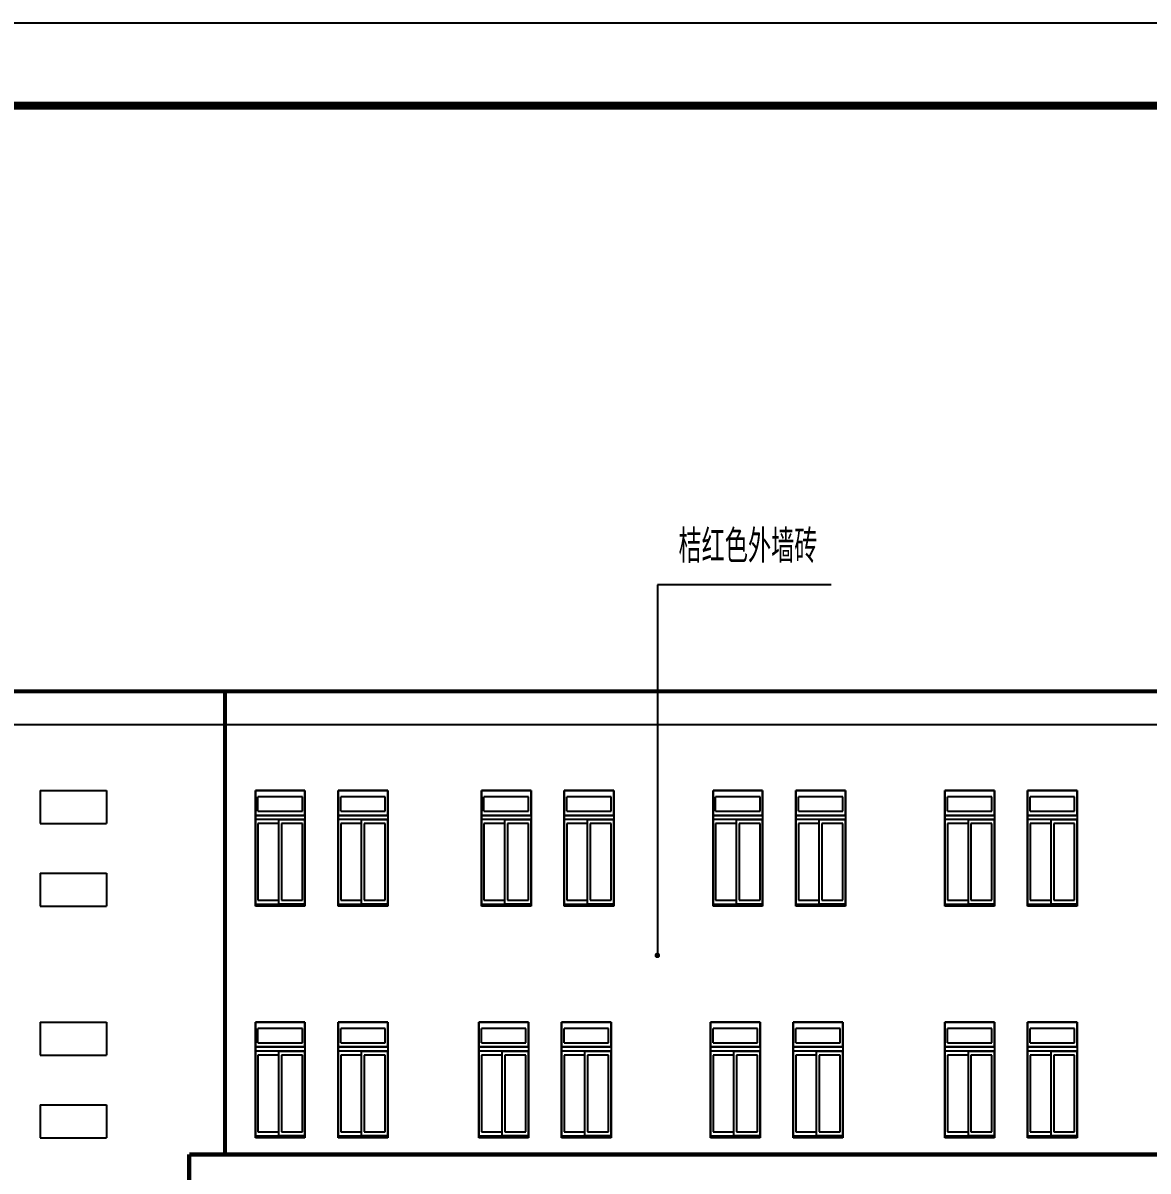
# Model space of a CAD drawing. Extents: x -55219 to 470149, y 494712 to 780039.
# Drawn here: x -10586 to 9811, y 562994 to 583812 of the extents above; entities that cross this region are included whole.
import ezdxf

# ---------------------------------------------------------------- set-up
doc = ezdxf.new("R2010")
doc.units = 0
doc.header["$LTSCALE"] = 1500
doc.header["$MEASUREMENT"] = 0
doc.layers.add('LVTRY', color=6, linetype='CONTINUOUS')
doc.layers.add('PUB_TITLE', color=4, linetype='CONTINUOUS')
doc.styles.add('_HZTXT', font='txt.shx', dxfattribs={"width": 0.8, "bigfont": 'hztxt.shx'})

msp = doc.modelspace()

# ---------------------------------------------------------------- linework, layer by layer
at = {"layer": 'LVTRY', "color": 7}
for p, q in [((914.7, 573626.1), (914.7, 566904)), ((4069.1, 573626.1), (914.7, 573626.1)), ((-20423.1, 571093.5), (35676.9, 571093.5)), ((-10273.1, 569893.5), (-10273.1, 569293.5)), ((-10273.1, 569893.5), (-9073.1, 569893.5)), ((-9073.1, 569893.5), (-9073.1, 569293.5)), ((-6373.1, 569443.5), (-6373.1, 569893.5)), ((-6373.1, 569443.5), (-6373.1, 569893.5)), ((-6373.1, 569893.5), (-6373.1, 569443.5)), ((-6373.1, 569443.5), (-6373.1, 569893.5)), ((-6373.1, 569893.5), (-6373.1, 569443.5)), ((-5473.1, 569893.5), (-6373.1, 569893.5)), ((-5473.1, 569893.5), (-6373.1, 569893.5)), ((-6373.1, 569893.5), (-5473.1, 569893.5)), ((-5473.1, 569893.5), (-6373.1, 569893.5)), ((-5473.1, 569893.5), (-6373.1, 569893.5)), ((-6373.1, 569893.5), (-6373.1, 567793.5)), ((-5473.1, 569893.5), (-5473.1, 569443.5)), ((-5473.1, 569893.5), (-5473.1, 569443.5)), ((-5473.1, 569893.5), (-5473.1, 569443.5)), ((-5473.1, 569893.5), (-5473.1, 569443.5)), ((-5473.1, 569443.5), (-5473.1, 569893.5)), ((-5473.1, 569893.5), (-5473.1, 567793.5)), ((-4873.1, 569443.5), (-4873.1, 569893.5)), ((-4873.1, 569443.5), (-4873.1, 569893.5)), ((-4873.1, 569893.5), (-4873.1, 569443.5)), ((-4873.1, 569443.5), (-4873.1, 569893.5)), ((-4873.1, 569893.5), (-4873.1, 569443.5)), ((-3973.1, 569893.5), (-4873.1, 569893.5)), ((-3973.1, 569893.5), (-4873.1, 569893.5)), ((-4873.1, 569893.5), (-3973.1, 569893.5)), ((-3973.1, 569893.5), (-4873.1, 569893.5)), ((-3973.1, 569893.5), (-4873.1, 569893.5)), ((-4873.1, 569893.5), (-4873.1, 567793.5)), ((-3973.1, 569893.5), (-3973.1, 569443.5)), ((-3973.1, 569893.5), (-3973.1, 569443.5)), ((-3973.1, 569893.5), (-3973.1, 569443.5)), ((-3973.1, 569893.5), (-3973.1, 569443.5)), ((-3973.1, 569443.5), (-3973.1, 569893.5)), ((-3973.1, 569893.5), (-3973.1, 567793.5)), ((-2275.7, 569443.5), (-2275.7, 569893.5)), ((-2275.7, 569443.5), (-2275.7, 569893.5)), ((-2275.7, 569893.5), (-2275.7, 569443.5)), ((-2275.7, 569443.5), (-2275.7, 569893.5)), ((-2275.7, 569893.5), (-2275.7, 569443.5)), ((-1375.7, 569893.5), (-2275.7, 569893.5)), ((-1375.7, 569893.5), (-2275.7, 569893.5)), ((-2275.7, 569893.5), (-1375.7, 569893.5)), ((-1375.7, 569893.5), (-2275.7, 569893.5)), ((-1375.7, 569893.5), (-2275.7, 569893.5)), ((-2275.7, 569893.5), (-2275.7, 567793.5)), ((-1375.7, 569893.5), (-1375.7, 569443.5)), ((-1375.7, 569893.5), (-1375.7, 569443.5)), ((-1375.7, 569893.5), (-1375.7, 569443.5)), ((-1375.7, 569893.5), (-1375.7, 569443.5)), ((-1375.7, 569443.5), (-1375.7, 569893.5)), ((-1375.7, 569893.5), (-1375.7, 567793.5)), ((-775.7, 569443.5), (-775.7, 569893.5)), ((-775.7, 569443.5), (-775.7, 569893.5)), ((-775.7, 569893.5), (-775.7, 569443.5)), ((-775.7, 569443.5), (-775.7, 569893.5)), ((-775.7, 569893.5), (-775.7, 569443.5)), ((124.3, 569893.5), (-775.7, 569893.5)), ((124.3, 569893.5), (-775.7, 569893.5)), ((-775.7, 569893.5), (124.3, 569893.5)), ((124.3, 569893.5), (-775.7, 569893.5)), ((124.3, 569893.5), (-775.7, 569893.5)), ((-775.7, 569893.5), (-775.7, 567793.5)), ((124.3, 569893.5), (124.3, 569443.5)), ((124.3, 569893.5), (124.3, 569443.5)), ((124.3, 569893.5), (124.3, 569443.5)), ((124.3, 569893.5), (124.3, 569443.5)), ((124.3, 569443.5), (124.3, 569893.5)), ((124.3, 569893.5), (124.3, 567793.5)), ((1924.3, 569443.5), (1924.3, 569893.5)), ((1924.3, 569443.5), (1924.3, 569893.5)), ((1924.3, 569893.5), (1924.3, 569443.5)), ((1924.3, 569443.5), (1924.3, 569893.5)), ((1924.3, 569893.5), (1924.3, 569443.5)), ((2824.3, 569893.5), (1924.3, 569893.5)), ((2824.3, 569893.5), (1924.3, 569893.5)), ((1924.3, 569893.5), (2824.3, 569893.5)), ((2824.3, 569893.5), (1924.3, 569893.5)), ((2824.3, 569893.5), (1924.3, 569893.5)), ((1924.3, 569893.5), (1924.3, 567793.5)), ((2824.3, 569893.5), (2824.3, 569443.5)), ((2824.3, 569893.5), (2824.3, 569443.5)), ((2824.3, 569893.5), (2824.3, 569443.5)), ((2824.3, 569893.5), (2824.3, 569443.5)), ((2824.3, 569443.5), (2824.3, 569893.5)), ((2824.3, 569893.5), (2824.3, 567793.5)), ((3424.3, 569443.5), (3424.3, 569893.5)), ((3424.3, 569443.5), (3424.3, 569893.5)), ((3424.3, 569893.5), (3424.3, 569443.5)), ((3424.3, 569443.5), (3424.3, 569893.5)), ((3424.3, 569893.5), (3424.3, 569443.5)), ((4324.3, 569893.5), (3424.3, 569893.5)), ((4324.3, 569893.5), (3424.3, 569893.5)), ((3424.3, 569893.5), (4324.3, 569893.5)), ((4324.3, 569893.5), (3424.3, 569893.5)), ((4324.3, 569893.5), (3424.3, 569893.5)), ((3424.3, 569893.5), (3424.3, 567793.5)), ((4324.3, 569893.5), (4324.3, 569443.5)), ((4324.3, 569893.5), (4324.3, 569443.5)), ((4324.3, 569893.5), (4324.3, 569443.5)), ((4324.3, 569893.5), (4324.3, 569443.5)), ((4324.3, 569443.5), (4324.3, 569893.5)), ((4324.3, 569893.5), (4324.3, 567793.5)), ((6126.9, 569443.5), (6126.9, 569893.5)), ((6126.9, 569443.5), (6126.9, 569893.5)), ((6126.9, 569893.5), (6126.9, 569443.5)), ((6126.9, 569443.5), (6126.9, 569893.5)), ((6126.9, 569893.5), (6126.9, 569443.5)), ((7026.9, 569893.5), (6126.9, 569893.5)), ((7026.9, 569893.5), (6126.9, 569893.5)), ((6126.9, 569893.5), (7026.9, 569893.5)), ((7026.9, 569893.5), (6126.9, 569893.5)), ((7026.9, 569893.5), (6126.9, 569893.5)), ((6126.9, 569893.5), (6126.9, 567793.5)), ((7026.9, 569893.5), (7026.9, 569443.5)), ((7026.9, 569893.5), (7026.9, 569443.5)), ((7026.9, 569893.5), (7026.9, 569443.5)), ((7026.9, 569893.5), (7026.9, 569443.5)), ((7026.9, 569443.5), (7026.9, 569893.5)), ((7026.9, 569893.5), (7026.9, 567793.5)), ((7626.9, 569443.5), (7626.9, 569893.5)), ((7626.9, 569443.5), (7626.9, 569893.5)), ((7626.9, 569893.5), (7626.9, 569443.5)), ((7626.9, 569443.5), (7626.9, 569893.5)), ((7626.9, 569893.5), (7626.9, 569443.5)), ((8526.9, 569893.5), (7626.9, 569893.5)), ((8526.9, 569893.5), (7626.9, 569893.5)), ((7626.9, 569893.5), (8526.9, 569893.5)), ((8526.9, 569893.5), (7626.9, 569893.5)), ((8526.9, 569893.5), (7626.9, 569893.5)), ((7626.9, 569893.5), (7626.9, 567793.5)), ((8526.9, 569893.5), (8526.9, 569443.5)), ((8526.9, 569893.5), (8526.9, 569443.5)), ((8526.9, 569893.5), (8526.9, 569443.5)), ((8526.9, 569893.5), (8526.9, 569443.5)), ((8526.9, 569443.5), (8526.9, 569893.5)), ((8526.9, 569893.5), (8526.9, 567793.5)), ((-6325.7, 569518.5), (-6325.7, 569781)), ((-6325.7, 569518.5), (-6325.7, 569781)), ((-5520.5, 569781), (-6325.7, 569781)), ((-5520.5, 569781), (-6325.7, 569781)), ((-5520.5, 569518.5), (-5520.5, 569781)), ((-5520.5, 569518.5), (-5520.5, 569781)), ((-4825.7, 569518.5), (-4825.7, 569781)), ((-4825.7, 569518.5), (-4825.7, 569781)), ((-4020.5, 569781), (-4825.7, 569781)), ((-4020.5, 569781), (-4825.7, 569781)), ((-4020.5, 569518.5), (-4020.5, 569781)), ((-4020.5, 569518.5), (-4020.5, 569781)), ((-2228.4, 569518.5), (-2228.4, 569781)), ((-2228.4, 569518.5), (-2228.4, 569781)), ((-1423.1, 569781), (-2228.4, 569781)), ((-1423.1, 569781), (-2228.4, 569781)), ((-1423.1, 569518.5), (-1423.1, 569781)), ((-1423.1, 569518.5), (-1423.1, 569781)), ((-728.4, 569518.5), (-728.4, 569781)), ((-728.4, 569518.5), (-728.4, 569781)), ((76.9, 569781), (-728.4, 569781)), ((76.9, 569781), (-728.4, 569781)), ((76.9, 569518.5), (76.9, 569781)), ((76.9, 569518.5), (76.9, 569781)), ((1971.6, 569518.5), (1971.6, 569781)), ((1971.6, 569518.5), (1971.6, 569781)), ((2776.9, 569781), (1971.6, 569781)), ((2776.9, 569781), (1971.6, 569781)), ((2776.9, 569518.5), (2776.9, 569781)), ((2776.9, 569518.5), (2776.9, 569781)), ((3471.6, 569518.5), (3471.6, 569781)), ((3471.6, 569518.5), (3471.6, 569781)), ((4276.9, 569781), (3471.6, 569781)), ((4276.9, 569781), (3471.6, 569781)), ((4276.9, 569518.5), (4276.9, 569781)), ((4276.9, 569518.5), (4276.9, 569781)), ((6174.3, 569518.5), (6174.3, 569781)), ((6174.3, 569518.5), (6174.3, 569781)), ((6979.5, 569781), (6174.3, 569781)), ((6979.5, 569781), (6174.3, 569781)), ((6979.5, 569518.5), (6979.5, 569781)), ((6979.5, 569518.5), (6979.5, 569781)), ((7674.3, 569518.5), (7674.3, 569781)), ((7674.3, 569518.5), (7674.3, 569781)), ((8479.5, 569781), (7674.3, 569781)), ((8479.5, 569781), (7674.3, 569781)), ((8479.5, 569518.5), (8479.5, 569781)), ((8479.5, 569518.5), (8479.5, 569781)), ((-5473.1, 569443.5), (-6373.1, 569443.5)), ((-5473.1, 569443.5), (-6373.1, 569443.5)), ((-6373.1, 569443.5), (-5473.1, 569443.5)), ((-6373.1, 567793.5), (-6373.1, 569443.5)), ((-6373.1, 567793.5), (-6373.1, 569443.5)), ((-6325.7, 569518.5), (-5520.5, 569518.5)), ((-6325.7, 569518.5), (-5520.5, 569518.5)), ((-5473.1, 569443.5), (-5473.1, 567793.5)), ((-5473.1, 569443.5), (-5473.1, 567793.5)), ((-3973.1, 569443.5), (-4873.1, 569443.5)), ((-3973.1, 569443.5), (-4873.1, 569443.5)), ((-4873.1, 569443.5), (-3973.1, 569443.5)), ((-4873.1, 567793.5), (-4873.1, 569443.5)), ((-4873.1, 567793.5), (-4873.1, 569443.5)), ((-4825.7, 569518.5), (-4020.5, 569518.5)), ((-4825.7, 569518.5), (-4020.5, 569518.5)), ((-3973.1, 569443.5), (-3973.1, 567793.5)), ((-3973.1, 569443.5), (-3973.1, 567793.5)), ((-1375.7, 569443.5), (-2275.7, 569443.5)), ((-1375.7, 569443.5), (-2275.7, 569443.5)), ((-2275.7, 569443.5), (-1375.7, 569443.5)), ((-2275.7, 567793.5), (-2275.7, 569443.5)), ((-2275.7, 567793.5), (-2275.7, 569443.5)), ((-2228.4, 569518.5), (-1423.1, 569518.5)), ((-2228.4, 569518.5), (-1423.1, 569518.5)), ((-1375.7, 569443.5), (-1375.7, 567793.5)), ((-1375.7, 569443.5), (-1375.7, 567793.5)), ((124.3, 569443.5), (-775.7, 569443.5)), ((124.3, 569443.5), (-775.7, 569443.5)), ((-775.7, 569443.5), (124.3, 569443.5)), ((-775.7, 567793.5), (-775.7, 569443.5)), ((-775.7, 567793.5), (-775.7, 569443.5)), ((-728.4, 569518.5), (76.9, 569518.5)), ((-728.4, 569518.5), (76.9, 569518.5)), ((124.3, 569443.5), (124.3, 567793.5)), ((124.3, 569443.5), (124.3, 567793.5)), ((2824.3, 569443.5), (1924.3, 569443.5)), ((2824.3, 569443.5), (1924.3, 569443.5)), ((1924.3, 569443.5), (2824.3, 569443.5)), ((1924.3, 567793.5), (1924.3, 569443.5)), ((1924.3, 567793.5), (1924.3, 569443.5)), ((1971.6, 569518.5), (2776.9, 569518.5)), ((1971.6, 569518.5), (2776.9, 569518.5)), ((2824.3, 569443.5), (2824.3, 567793.5)), ((2824.3, 569443.5), (2824.3, 567793.5)), ((4324.3, 569443.5), (3424.3, 569443.5)), ((4324.3, 569443.5), (3424.3, 569443.5)), ((3424.3, 569443.5), (4324.3, 569443.5)), ((3424.3, 567793.5), (3424.3, 569443.5)), ((3424.3, 567793.5), (3424.3, 569443.5)), ((3471.6, 569518.5), (4276.9, 569518.5)), ((3471.6, 569518.5), (4276.9, 569518.5)), ((4324.3, 569443.5), (4324.3, 567793.5)), ((4324.3, 569443.5), (4324.3, 567793.5)), ((7026.9, 569443.5), (6126.9, 569443.5)), ((7026.9, 569443.5), (6126.9, 569443.5)), ((6126.9, 569443.5), (7026.9, 569443.5)), ((6126.9, 567793.5), (6126.9, 569443.5)), ((6126.9, 567793.5), (6126.9, 569443.5)), ((6174.3, 569518.5), (6979.5, 569518.5)), ((6174.3, 569518.5), (6979.5, 569518.5)), ((7026.9, 569443.5), (7026.9, 567793.5)), ((7026.9, 569443.5), (7026.9, 567793.5)), ((8526.9, 569443.5), (7626.9, 569443.5)), ((8526.9, 569443.5), (7626.9, 569443.5)), ((7626.9, 569443.5), (8526.9, 569443.5)), ((7626.9, 567793.5), (7626.9, 569443.5)), ((7626.9, 567793.5), (7626.9, 569443.5)), ((7674.3, 569518.5), (8479.5, 569518.5)), ((7674.3, 569518.5), (8479.5, 569518.5)), ((8526.9, 569443.5), (8526.9, 567793.5)), ((8526.9, 569443.5), (8526.9, 567793.5)), ((-10273.1, 569293.5), (-9073.1, 569293.5)), ((-5473.1, 569368.5), (-6373.1, 569368.5)), ((-5473.1, 569368.5), (-6373.1, 569368.5)), ((-6373.1, 569368.5), (-6373.1, 567831)), ((-6373.1, 569368.5), (-6373.1, 567831)), ((-5946.8, 569293.5), (-6325.7, 569293.5)), ((-5946.8, 569293.5), (-6325.7, 569293.5)), ((-6325.7, 569293.5), (-6325.7, 567906)), ((-6325.7, 569293.5), (-6325.7, 567906)), ((-5946.8, 569368.5), (-5473.1, 569368.5)), ((-5946.8, 567831), (-5946.8, 569368.5)), ((-5946.8, 567831), (-5946.8, 569368.5)), ((-5520.5, 569293.5), (-5899.4, 569293.5)), ((-5520.5, 569293.5), (-5899.4, 569293.5)), ((-5899.4, 569293.5), (-5899.4, 567906)), ((-5899.4, 569293.5), (-5899.4, 567906)), ((-5520.5, 567906), (-5520.5, 569293.5)), ((-5520.5, 567906), (-5520.5, 569293.5)), ((-5473.1, 569368.5), (-5473.1, 567831)), ((-5473.1, 569368.5), (-5473.1, 567831)), ((-5473.1, 567831), (-5473.1, 569368.5)), ((-3973.1, 569368.5), (-4873.1, 569368.5)), ((-3973.1, 569368.5), (-4873.1, 569368.5)), ((-4873.1, 569368.5), (-4873.1, 567831)), ((-4873.1, 569368.5), (-4873.1, 567831)), ((-4446.8, 569293.5), (-4825.7, 569293.5)), ((-4446.8, 569293.5), (-4825.7, 569293.5)), ((-4825.7, 569293.5), (-4825.7, 567906)), ((-4825.7, 569293.5), (-4825.7, 567906)), ((-4446.8, 569368.5), (-3973.1, 569368.5)), ((-4446.8, 567831), (-4446.8, 569368.5)), ((-4446.8, 567831), (-4446.8, 569368.5)), ((-4020.5, 569293.5), (-4399.4, 569293.5)), ((-4020.5, 569293.5), (-4399.4, 569293.5)), ((-4399.4, 569293.5), (-4399.4, 567906)), ((-4399.4, 569293.5), (-4399.4, 567906)), ((-4020.5, 567906), (-4020.5, 569293.5)), ((-4020.5, 567906), (-4020.5, 569293.5)), ((-3973.1, 569368.5), (-3973.1, 567831)), ((-3973.1, 569368.5), (-3973.1, 567831)), ((-3973.1, 567831), (-3973.1, 569368.5)), ((-1375.7, 569368.5), (-2275.7, 569368.5)), ((-1375.7, 569368.5), (-2275.7, 569368.5)), ((-2275.7, 569368.5), (-2275.7, 567831)), ((-2275.7, 569368.5), (-2275.7, 567831)), ((-1849.4, 569293.5), (-2228.4, 569293.5)), ((-1849.4, 569293.5), (-2228.4, 569293.5)), ((-2228.4, 569293.5), (-2228.4, 567906)), ((-2228.4, 569293.5), (-2228.4, 567906)), ((-1849.4, 569368.5), (-1375.7, 569368.5)), ((-1849.4, 567831), (-1849.4, 569368.5)), ((-1849.4, 567831), (-1849.4, 569368.5)), ((-1423.1, 569293.5), (-1802, 569293.5)), ((-1423.1, 569293.5), (-1802, 569293.5)), ((-1802, 569293.5), (-1802, 567906)), ((-1802, 569293.5), (-1802, 567906)), ((-1423.1, 567906), (-1423.1, 569293.5)), ((-1423.1, 567906), (-1423.1, 569293.5)), ((-1375.7, 569368.5), (-1375.7, 567831)), ((-1375.7, 569368.5), (-1375.7, 567831)), ((-1375.7, 567831), (-1375.7, 569368.5)), ((124.3, 569368.5), (-775.7, 569368.5)), ((124.3, 569368.5), (-775.7, 569368.5)), ((-775.7, 569368.5), (-775.7, 567831)), ((-775.7, 569368.5), (-775.7, 567831)), ((-349.4, 569293.5), (-728.4, 569293.5)), ((-349.4, 569293.5), (-728.4, 569293.5)), ((-728.4, 569293.5), (-728.4, 567906)), ((-728.4, 569293.5), (-728.4, 567906)), ((-349.4, 569368.5), (124.3, 569368.5)), ((-349.4, 567831), (-349.4, 569368.5)), ((-349.4, 567831), (-349.4, 569368.5)), ((76.9, 569293.5), (-302, 569293.5)), ((76.9, 569293.5), (-302, 569293.5)), ((-302, 569293.5), (-302, 567906)), ((-302, 569293.5), (-302, 567906)), ((76.9, 567906), (76.9, 569293.5)), ((76.9, 567906), (76.9, 569293.5)), ((124.3, 569368.5), (124.3, 567831)), ((124.3, 569368.5), (124.3, 567831)), ((124.3, 567831), (124.3, 569368.5)), ((2824.3, 569368.5), (1924.3, 569368.5)), ((2824.3, 569368.5), (1924.3, 569368.5)), ((1924.3, 569368.5), (1924.3, 567831)), ((1924.3, 569368.5), (1924.3, 567831)), ((2350.6, 569293.5), (1971.6, 569293.5)), ((2350.6, 569293.5), (1971.6, 569293.5)), ((1971.6, 569293.5), (1971.6, 567906)), ((1971.6, 569293.5), (1971.6, 567906)), ((2350.6, 569368.5), (2824.3, 569368.5)), ((2350.6, 567831), (2350.6, 569368.5)), ((2350.6, 567831), (2350.6, 569368.5)), ((2776.9, 569293.5), (2398, 569293.5)), ((2776.9, 569293.5), (2398, 569293.5)), ((2398, 569293.5), (2398, 567906)), ((2398, 569293.5), (2398, 567906)), ((2776.9, 567906), (2776.9, 569293.5)), ((2776.9, 567906), (2776.9, 569293.5)), ((2824.3, 569368.5), (2824.3, 567831)), ((2824.3, 569368.5), (2824.3, 567831)), ((2824.3, 567831), (2824.3, 569368.5)), ((4324.3, 569368.5), (3424.3, 569368.5)), ((4324.3, 569368.5), (3424.3, 569368.5)), ((3424.3, 569368.5), (3424.3, 567831)), ((3424.3, 569368.5), (3424.3, 567831)), ((3850.6, 569293.5), (3471.6, 569293.5)), ((3850.6, 569293.5), (3471.6, 569293.5)), ((3471.6, 569293.5), (3471.6, 567906)), ((3471.6, 569293.5), (3471.6, 567906)), ((3850.6, 569368.5), (4324.3, 569368.5)), ((3850.6, 567831), (3850.6, 569368.5)), ((3850.6, 567831), (3850.6, 569368.5)), ((4276.9, 569293.5), (3898, 569293.5)), ((4276.9, 569293.5), (3898, 569293.5)), ((3898, 569293.5), (3898, 567906)), ((3898, 569293.5), (3898, 567906)), ((4276.9, 567906), (4276.9, 569293.5)), ((4276.9, 567906), (4276.9, 569293.5)), ((4324.3, 569368.5), (4324.3, 567831)), ((4324.3, 569368.5), (4324.3, 567831)), ((4324.3, 567831), (4324.3, 569368.5)), ((7026.9, 569368.5), (6126.9, 569368.5)), ((7026.9, 569368.5), (6126.9, 569368.5)), ((6126.9, 569368.5), (6126.9, 567831)), ((6126.9, 569368.5), (6126.9, 567831)), ((6553.2, 569293.5), (6174.3, 569293.5)), ((6553.2, 569293.5), (6174.3, 569293.5)), ((6174.3, 569293.5), (6174.3, 567906)), ((6174.3, 569293.5), (6174.3, 567906)), ((6553.2, 569368.5), (7026.9, 569368.5)), ((6553.2, 567831), (6553.2, 569368.5)), ((6553.2, 567831), (6553.2, 569368.5)), ((6979.5, 569293.5), (6600.6, 569293.5)), ((6979.5, 569293.5), (6600.6, 569293.5)), ((6600.6, 569293.5), (6600.6, 567906)), ((6600.6, 569293.5), (6600.6, 567906)), ((6979.5, 567906), (6979.5, 569293.5)), ((6979.5, 567906), (6979.5, 569293.5)), ((7026.9, 569368.5), (7026.9, 567831)), ((7026.9, 569368.5), (7026.9, 567831)), ((7026.9, 567831), (7026.9, 569368.5)), ((8526.9, 569368.5), (7626.9, 569368.5)), ((8526.9, 569368.5), (7626.9, 569368.5)), ((7626.9, 569368.5), (7626.9, 567831)), ((7626.9, 569368.5), (7626.9, 567831)), ((8053.2, 569293.5), (7674.3, 569293.5)), ((8053.2, 569293.5), (7674.3, 569293.5)), ((7674.3, 569293.5), (7674.3, 567906)), ((7674.3, 569293.5), (7674.3, 567906)), ((8053.2, 569368.5), (8526.9, 569368.5)), ((8053.2, 567831), (8053.2, 569368.5)), ((8053.2, 567831), (8053.2, 569368.5)), ((8479.5, 569293.5), (8100.6, 569293.5)), ((8479.5, 569293.5), (8100.6, 569293.5)), ((8100.6, 569293.5), (8100.6, 567906)), ((8100.6, 569293.5), (8100.6, 567906)), ((8479.5, 567906), (8479.5, 569293.5)), ((8479.5, 567906), (8479.5, 569293.5)), ((8526.9, 569368.5), (8526.9, 567831)), ((8526.9, 569368.5), (8526.9, 567831)), ((8526.9, 567831), (8526.9, 569368.5)), ((-10273.1, 568393.5), (-9073.1, 568393.5)), ((-10273.1, 568393.5), (-10273.1, 567793.5)), ((-9073.1, 568393.5), (-9073.1, 567793.5)), ((-10273.1, 567793.5), (-9073.1, 567793.5)), ((-6373.1, 567831), (-5473.1, 567831)), ((-6373.1, 567831), (-5473.1, 567831)), ((-6373.1, 567793.5), (-6373.1, 567793.5)), ((-5473.1, 567793.5), (-6373.1, 567793.5)), ((-5473.1, 567793.5), (-6373.1, 567793.5)), ((-5473.1, 567793.5), (-6373.1, 567793.5)), ((-6325.7, 567906), (-5946.8, 567906)), ((-6325.7, 567906), (-5946.8, 567906)), ((-5473.1, 567831), (-5946.8, 567831)), ((-5899.4, 567906), (-5520.5, 567906)), ((-5899.4, 567906), (-5520.5, 567906)), ((-4873.1, 567831), (-3973.1, 567831)), ((-4873.1, 567831), (-3973.1, 567831)), ((-4873.1, 567793.5), (-4873.1, 567793.5)), ((-3973.1, 567793.5), (-4873.1, 567793.5)), ((-3973.1, 567793.5), (-4873.1, 567793.5)), ((-3973.1, 567793.5), (-4873.1, 567793.5)), ((-4825.7, 567906), (-4446.8, 567906)), ((-4825.7, 567906), (-4446.8, 567906)), ((-3973.1, 567831), (-4446.8, 567831)), ((-4399.4, 567906), (-4020.5, 567906)), ((-4399.4, 567906), (-4020.5, 567906)), ((-2275.7, 567831), (-1375.7, 567831)), ((-2275.7, 567831), (-1375.7, 567831)), ((-2275.7, 567793.5), (-2275.7, 567793.5)), ((-1375.7, 567793.5), (-2275.7, 567793.5)), ((-1375.7, 567793.5), (-2275.7, 567793.5)), ((-1375.7, 567793.5), (-2275.7, 567793.5)), ((-2228.4, 567906), (-1849.4, 567906)), ((-2228.4, 567906), (-1849.4, 567906)), ((-1375.7, 567831), (-1849.4, 567831)), ((-1802, 567906), (-1423.1, 567906)), ((-1802, 567906), (-1423.1, 567906)), ((-775.7, 567831), (124.3, 567831)), ((-775.7, 567831), (124.3, 567831)), ((-775.7, 567793.5), (-775.7, 567793.5)), ((124.3, 567793.5), (-775.7, 567793.5)), ((124.3, 567793.5), (-775.7, 567793.5)), ((124.3, 567793.5), (-775.7, 567793.5)), ((-728.4, 567906), (-349.4, 567906)), ((-728.4, 567906), (-349.4, 567906)), ((124.3, 567831), (-349.4, 567831)), ((-302, 567906), (76.9, 567906)), ((-302, 567906), (76.9, 567906)), ((1924.3, 567831), (2824.3, 567831)), ((1924.3, 567831), (2824.3, 567831)), ((1924.3, 567793.5), (1924.3, 567793.5)), ((2824.3, 567793.5), (1924.3, 567793.5)), ((2824.3, 567793.5), (1924.3, 567793.5)), ((2824.3, 567793.5), (1924.3, 567793.5)), ((1971.6, 567906), (2350.6, 567906)), ((1971.6, 567906), (2350.6, 567906)), ((2824.3, 567831), (2350.6, 567831)), ((2398, 567906), (2776.9, 567906)), ((2398, 567906), (2776.9, 567906)), ((3424.3, 567831), (4324.3, 567831)), ((3424.3, 567831), (4324.3, 567831)), ((3424.3, 567793.5), (3424.3, 567793.5)), ((4324.3, 567793.5), (3424.3, 567793.5)), ((4324.3, 567793.5), (3424.3, 567793.5)), ((4324.3, 567793.5), (3424.3, 567793.5)), ((3471.6, 567906), (3850.6, 567906)), ((3471.6, 567906), (3850.6, 567906)), ((4324.3, 567831), (3850.6, 567831)), ((3898, 567906), (4276.9, 567906)), ((3898, 567906), (4276.9, 567906)), ((6126.9, 567831), (7026.9, 567831)), ((6126.9, 567831), (7026.9, 567831)), ((6126.9, 567793.5), (6126.9, 567793.5)), ((7026.9, 567793.5), (6126.9, 567793.5)), ((7026.9, 567793.5), (6126.9, 567793.5)), ((7026.9, 567793.5), (6126.9, 567793.5)), ((6174.3, 567906), (6553.2, 567906)), ((6174.3, 567906), (6553.2, 567906)), ((7026.9, 567831), (6553.2, 567831)), ((6600.6, 567906), (6979.5, 567906)), ((6600.6, 567906), (6979.5, 567906)), ((7626.9, 567831), (8526.9, 567831)), ((7626.9, 567831), (8526.9, 567831)), ((7626.9, 567793.5), (7626.9, 567793.5)), ((8526.9, 567793.5), (7626.9, 567793.5)), ((8526.9, 567793.5), (7626.9, 567793.5)), ((8526.9, 567793.5), (7626.9, 567793.5)), ((7674.3, 567906), (8053.2, 567906)), ((7674.3, 567906), (8053.2, 567906)), ((8526.9, 567831), (8053.2, 567831)), ((8100.6, 567906), (8479.5, 567906)), ((8100.6, 567906), (8479.5, 567906)), ((-10273.1, 565693.5), (-9073.1, 565693.5)), ((-10273.1, 565693.5), (-10273.1, 565093.5)), ((-9073.1, 565693.5), (-9073.1, 565093.5)), ((-6373.1, 565243.5), (-6373.1, 565693.5)), ((-6373.1, 565243.5), (-6373.1, 565693.5)), ((-6373.1, 565693.5), (-6373.1, 565243.5)), ((-6373.1, 565243.5), (-6373.1, 565693.5)), ((-6373.1, 565693.5), (-6373.1, 565243.5)), ((-5473.1, 565693.5), (-6373.1, 565693.5)), ((-5473.1, 565693.5), (-6373.1, 565693.5)), ((-6373.1, 565693.5), (-5473.1, 565693.5)), ((-5473.1, 565693.5), (-6373.1, 565693.5)), ((-5473.1, 565693.5), (-6373.1, 565693.5)), ((-6373.1, 565693.5), (-6373.1, 563593.5)), ((-5473.1, 565693.5), (-5473.1, 565243.5)), ((-5473.1, 565693.5), (-5473.1, 565243.5)), ((-5473.1, 565693.5), (-5473.1, 565243.5)), ((-5473.1, 565693.5), (-5473.1, 565243.5)), ((-5473.1, 565243.5), (-5473.1, 565693.5)), ((-5473.1, 565693.5), (-5473.1, 563593.5)), ((-4873.1, 565243.5), (-4873.1, 565693.5)), ((-4873.1, 565243.5), (-4873.1, 565693.5)), ((-4873.1, 565693.5), (-4873.1, 565243.5)), ((-4873.1, 565243.5), (-4873.1, 565693.5)), ((-4873.1, 565693.5), (-4873.1, 565243.5)), ((-3973.1, 565693.5), (-4873.1, 565693.5)), ((-3973.1, 565693.5), (-4873.1, 565693.5)), ((-4873.1, 565693.5), (-3973.1, 565693.5)), ((-3973.1, 565693.5), (-4873.1, 565693.5)), ((-3973.1, 565693.5), (-4873.1, 565693.5)), ((-4873.1, 565693.5), (-4873.1, 563593.5)), ((-3973.1, 565693.5), (-3973.1, 565243.5)), ((-3973.1, 565693.5), (-3973.1, 565243.5)), ((-3973.1, 565693.5), (-3973.1, 565243.5)), ((-3973.1, 565693.5), (-3973.1, 565243.5)), ((-3973.1, 565243.5), (-3973.1, 565693.5)), ((-3973.1, 565693.5), (-3973.1, 563593.5)), ((-2323.1, 565243.5), (-2323.1, 565693.5)), ((-2323.1, 565243.5), (-2323.1, 565693.5)), ((-2323.1, 565693.5), (-2323.1, 565243.5)), ((-2323.1, 565243.5), (-2323.1, 565693.5)), ((-2323.1, 565693.5), (-2323.1, 565243.5)), ((-1423.1, 565693.5), (-2323.1, 565693.5)), ((-1423.1, 565693.5), (-2323.1, 565693.5)), ((-2323.1, 565693.5), (-1423.1, 565693.5)), ((-1423.1, 565693.5), (-2323.1, 565693.5)), ((-1423.1, 565693.5), (-2323.1, 565693.5)), ((-2323.1, 565693.5), (-2323.1, 563593.5)), ((-1423.1, 565693.5), (-1423.1, 565243.5)), ((-1423.1, 565693.5), (-1423.1, 565243.5)), ((-1423.1, 565693.5), (-1423.1, 565243.5)), ((-1423.1, 565693.5), (-1423.1, 565243.5)), ((-1423.1, 565243.5), (-1423.1, 565693.5)), ((-1423.1, 565693.5), (-1423.1, 563593.5)), ((-823.1, 565243.5), (-823.1, 565693.5)), ((-823.1, 565243.5), (-823.1, 565693.5)), ((-823.1, 565693.5), (-823.1, 565243.5)), ((-823.1, 565243.5), (-823.1, 565693.5)), ((-823.1, 565693.5), (-823.1, 565243.5)), ((76.9, 565693.5), (-823.1, 565693.5)), ((76.9, 565693.5), (-823.1, 565693.5)), ((-823.1, 565693.5), (76.9, 565693.5)), ((76.9, 565693.5), (-823.1, 565693.5)), ((76.9, 565693.5), (-823.1, 565693.5)), ((-823.1, 565693.5), (-823.1, 563593.5)), ((76.9, 565693.5), (76.9, 565243.5)), ((76.9, 565693.5), (76.9, 565243.5)), ((76.9, 565693.5), (76.9, 565243.5)), ((76.9, 565693.5), (76.9, 565243.5)), ((76.9, 565243.5), (76.9, 565693.5)), ((76.9, 565693.5), (76.9, 563593.5)), ((1876.9, 565243.5), (1876.9, 565693.5)), ((1876.9, 565243.5), (1876.9, 565693.5)), ((1876.9, 565693.5), (1876.9, 565243.5)), ((1876.9, 565243.5), (1876.9, 565693.5)), ((1876.9, 565693.5), (1876.9, 565243.5)), ((2776.9, 565693.5), (1876.9, 565693.5)), ((2776.9, 565693.5), (1876.9, 565693.5)), ((1876.9, 565693.5), (2776.9, 565693.5)), ((2776.9, 565693.5), (1876.9, 565693.5)), ((2776.9, 565693.5), (1876.9, 565693.5)), ((1876.9, 565693.5), (1876.9, 563593.5)), ((2776.9, 565693.5), (2776.9, 565243.5)), ((2776.9, 565693.5), (2776.9, 565243.5)), ((2776.9, 565693.5), (2776.9, 565243.5)), ((2776.9, 565693.5), (2776.9, 565243.5)), ((2776.9, 565243.5), (2776.9, 565693.5)), ((2776.9, 565693.5), (2776.9, 563593.5)), ((3376.9, 565243.5), (3376.9, 565693.5)), ((3376.9, 565243.5), (3376.9, 565693.5)), ((3376.9, 565693.5), (3376.9, 565243.5)), ((3376.9, 565243.5), (3376.9, 565693.5)), ((3376.9, 565693.5), (3376.9, 565243.5)), ((4276.9, 565693.5), (3376.9, 565693.5)), ((4276.9, 565693.5), (3376.9, 565693.5)), ((3376.9, 565693.5), (4276.9, 565693.5)), ((4276.9, 565693.5), (3376.9, 565693.5)), ((4276.9, 565693.5), (3376.9, 565693.5)), ((3376.9, 565693.5), (3376.9, 563593.5)), ((4276.9, 565693.5), (4276.9, 565243.5)), ((4276.9, 565693.5), (4276.9, 565243.5)), ((4276.9, 565693.5), (4276.9, 565243.5)), ((4276.9, 565693.5), (4276.9, 565243.5)), ((4276.9, 565243.5), (4276.9, 565693.5)), ((4276.9, 565693.5), (4276.9, 563593.5)), ((6126.9, 565243.5), (6126.9, 565693.5)), ((6126.9, 565243.5), (6126.9, 565693.5)), ((6126.9, 565693.5), (6126.9, 565243.5)), ((6126.9, 565243.5), (6126.9, 565693.5)), ((6126.9, 565693.5), (6126.9, 565243.5)), ((7026.9, 565693.5), (6126.9, 565693.5)), ((7026.9, 565693.5), (6126.9, 565693.5)), ((6126.9, 565693.5), (7026.9, 565693.5)), ((7026.9, 565693.5), (6126.9, 565693.5)), ((7026.9, 565693.5), (6126.9, 565693.5)), ((6126.9, 565693.5), (6126.9, 563593.5)), ((7026.9, 565693.5), (7026.9, 565243.5)), ((7026.9, 565693.5), (7026.9, 565243.5)), ((7026.9, 565693.5), (7026.9, 565243.5)), ((7026.9, 565693.5), (7026.9, 565243.5)), ((7026.9, 565243.5), (7026.9, 565693.5)), ((7026.9, 565693.5), (7026.9, 563593.5)), ((7626.9, 565243.5), (7626.9, 565693.5)), ((7626.9, 565243.5), (7626.9, 565693.5)), ((7626.9, 565693.5), (7626.9, 565243.5)), ((7626.9, 565243.5), (7626.9, 565693.5)), ((7626.9, 565693.5), (7626.9, 565243.5)), ((8526.9, 565693.5), (7626.9, 565693.5)), ((8526.9, 565693.5), (7626.9, 565693.5)), ((7626.9, 565693.5), (8526.9, 565693.5)), ((8526.9, 565693.5), (7626.9, 565693.5)), ((8526.9, 565693.5), (7626.9, 565693.5)), ((7626.9, 565693.5), (7626.9, 563593.5)), ((8526.9, 565693.5), (8526.9, 565243.5)), ((8526.9, 565693.5), (8526.9, 565243.5)), ((8526.9, 565693.5), (8526.9, 565243.5)), ((8526.9, 565693.5), (8526.9, 565243.5)), ((8526.9, 565243.5), (8526.9, 565693.5)), ((8526.9, 565693.5), (8526.9, 563593.5)), ((-6325.7, 565318.5), (-6325.7, 565581)), ((-6325.7, 565318.5), (-6325.7, 565581)), ((-5520.5, 565581), (-6325.7, 565581)), ((-5520.5, 565581), (-6325.7, 565581)), ((-5520.5, 565318.5), (-5520.5, 565581)), ((-5520.5, 565318.5), (-5520.5, 565581)), ((-4825.7, 565318.5), (-4825.7, 565581)), ((-4825.7, 565318.5), (-4825.7, 565581)), ((-4020.5, 565581), (-4825.7, 565581)), ((-4020.5, 565581), (-4825.7, 565581)), ((-4020.5, 565318.5), (-4020.5, 565581)), ((-4020.5, 565318.5), (-4020.5, 565581)), ((-2275.7, 565318.5), (-2275.7, 565581)), ((-2275.7, 565318.5), (-2275.7, 565581)), ((-1470.5, 565581), (-2275.7, 565581)), ((-1470.5, 565581), (-2275.7, 565581)), ((-1470.5, 565318.5), (-1470.5, 565581)), ((-1470.5, 565318.5), (-1470.5, 565581)), ((-775.7, 565318.5), (-775.7, 565581)), ((-775.7, 565318.5), (-775.7, 565581)), ((29.5, 565581), (-775.7, 565581)), ((29.5, 565581), (-775.7, 565581)), ((29.5, 565318.5), (29.5, 565581)), ((29.5, 565318.5), (29.5, 565581)), ((1924.3, 565318.5), (1924.3, 565581)), ((1924.3, 565318.5), (1924.3, 565581)), ((2729.5, 565581), (1924.3, 565581)), ((2729.5, 565581), (1924.3, 565581)), ((2729.5, 565318.5), (2729.5, 565581)), ((2729.5, 565318.5), (2729.5, 565581)), ((3424.3, 565318.5), (3424.3, 565581)), ((3424.3, 565318.5), (3424.3, 565581)), ((4229.5, 565581), (3424.3, 565581)), ((4229.5, 565581), (3424.3, 565581)), ((4229.5, 565318.5), (4229.5, 565581)), ((4229.5, 565318.5), (4229.5, 565581)), ((6174.3, 565318.5), (6174.3, 565581)), ((6174.3, 565318.5), (6174.3, 565581)), ((6979.5, 565581), (6174.3, 565581)), ((6979.5, 565581), (6174.3, 565581)), ((6979.5, 565318.5), (6979.5, 565581)), ((6979.5, 565318.5), (6979.5, 565581)), ((7674.3, 565318.5), (7674.3, 565581)), ((7674.3, 565318.5), (7674.3, 565581)), ((8479.5, 565581), (7674.3, 565581)), ((8479.5, 565581), (7674.3, 565581)), ((8479.5, 565318.5), (8479.5, 565581)), ((8479.5, 565318.5), (8479.5, 565581)), ((-5473.1, 565243.5), (-6373.1, 565243.5)), ((-5473.1, 565243.5), (-6373.1, 565243.5)), ((-6373.1, 565243.5), (-5473.1, 565243.5)), ((-6373.1, 563593.5), (-6373.1, 565243.5)), ((-6373.1, 563593.5), (-6373.1, 565243.5)), ((-6325.7, 565318.5), (-5520.5, 565318.5)), ((-6325.7, 565318.5), (-5520.5, 565318.5)), ((-5473.1, 565243.5), (-5473.1, 563593.5)), ((-5473.1, 565243.5), (-5473.1, 563593.5)), ((-3973.1, 565243.5), (-4873.1, 565243.5)), ((-3973.1, 565243.5), (-4873.1, 565243.5)), ((-4873.1, 565243.5), (-3973.1, 565243.5)), ((-4873.1, 563593.5), (-4873.1, 565243.5)), ((-4873.1, 563593.5), (-4873.1, 565243.5)), ((-4825.7, 565318.5), (-4020.5, 565318.5)), ((-4825.7, 565318.5), (-4020.5, 565318.5)), ((-3973.1, 565243.5), (-3973.1, 563593.5)), ((-3973.1, 565243.5), (-3973.1, 563593.5)), ((-1423.1, 565243.5), (-2323.1, 565243.5)), ((-1423.1, 565243.5), (-2323.1, 565243.5)), ((-2323.1, 565243.5), (-1423.1, 565243.5)), ((-2323.1, 563593.5), (-2323.1, 565243.5)), ((-2323.1, 563593.5), (-2323.1, 565243.5)), ((-2275.7, 565318.5), (-1470.5, 565318.5)), ((-2275.7, 565318.5), (-1470.5, 565318.5)), ((-1423.1, 565243.5), (-1423.1, 563593.5)), ((-1423.1, 565243.5), (-1423.1, 563593.5)), ((76.9, 565243.5), (-823.1, 565243.5)), ((76.9, 565243.5), (-823.1, 565243.5)), ((-823.1, 565243.5), (76.9, 565243.5)), ((-823.1, 563593.5), (-823.1, 565243.5)), ((-823.1, 563593.5), (-823.1, 565243.5)), ((-775.7, 565318.5), (29.5, 565318.5)), ((-775.7, 565318.5), (29.5, 565318.5)), ((76.9, 565243.5), (76.9, 563593.5)), ((76.9, 565243.5), (76.9, 563593.5)), ((2776.9, 565243.5), (1876.9, 565243.5)), ((2776.9, 565243.5), (1876.9, 565243.5)), ((1876.9, 565243.5), (2776.9, 565243.5)), ((1876.9, 563593.5), (1876.9, 565243.5)), ((1876.9, 563593.5), (1876.9, 565243.5)), ((1924.3, 565318.5), (2729.5, 565318.5)), ((1924.3, 565318.5), (2729.5, 565318.5)), ((2776.9, 565243.5), (2776.9, 563593.5)), ((2776.9, 565243.5), (2776.9, 563593.5)), ((4276.9, 565243.5), (3376.9, 565243.5)), ((4276.9, 565243.5), (3376.9, 565243.5)), ((3376.9, 565243.5), (4276.9, 565243.5)), ((3376.9, 563593.5), (3376.9, 565243.5)), ((3376.9, 563593.5), (3376.9, 565243.5)), ((3424.3, 565318.5), (4229.5, 565318.5)), ((3424.3, 565318.5), (4229.5, 565318.5)), ((4276.9, 565243.5), (4276.9, 563593.5)), ((4276.9, 565243.5), (4276.9, 563593.5)), ((7026.9, 565243.5), (6126.9, 565243.5)), ((7026.9, 565243.5), (6126.9, 565243.5)), ((6126.9, 565243.5), (7026.9, 565243.5)), ((6126.9, 563593.5), (6126.9, 565243.5)), ((6126.9, 563593.5), (6126.9, 565243.5)), ((6174.3, 565318.5), (6979.5, 565318.5)), ((6174.3, 565318.5), (6979.5, 565318.5)), ((7026.9, 565243.5), (7026.9, 563593.5)), ((7026.9, 565243.5), (7026.9, 563593.5)), ((8526.9, 565243.5), (7626.9, 565243.5)), ((8526.9, 565243.5), (7626.9, 565243.5)), ((7626.9, 565243.5), (8526.9, 565243.5)), ((7626.9, 563593.5), (7626.9, 565243.5)), ((7626.9, 563593.5), (7626.9, 565243.5)), ((7674.3, 565318.5), (8479.5, 565318.5)), ((7674.3, 565318.5), (8479.5, 565318.5)), ((8526.9, 565243.5), (8526.9, 563593.5)), ((8526.9, 565243.5), (8526.9, 563593.5)), ((-10273.1, 565093.5), (-9073.1, 565093.5)), ((-5473.1, 565168.5), (-6373.1, 565168.5)), ((-5473.1, 565168.5), (-6373.1, 565168.5)), ((-6373.1, 565168.5), (-6373.1, 563631)), ((-6373.1, 565168.5), (-6373.1, 563631)), ((-5946.8, 565093.5), (-6325.7, 565093.5)), ((-5946.8, 565093.5), (-6325.7, 565093.5)), ((-6325.7, 565093.5), (-6325.7, 563706)), ((-6325.7, 565093.5), (-6325.7, 563706)), ((-5946.8, 565168.5), (-5473.1, 565168.5)), ((-5946.8, 563631), (-5946.8, 565168.5)), ((-5946.8, 563631), (-5946.8, 565168.5)), ((-5520.5, 565093.5), (-5899.4, 565093.5)), ((-5520.5, 565093.5), (-5899.4, 565093.5)), ((-5899.4, 565093.5), (-5899.4, 563706)), ((-5899.4, 565093.5), (-5899.4, 563706)), ((-5520.5, 563706), (-5520.5, 565093.5)), ((-5520.5, 563706), (-5520.5, 565093.5)), ((-5473.1, 565168.5), (-5473.1, 563631)), ((-5473.1, 565168.5), (-5473.1, 563631)), ((-5473.1, 563631), (-5473.1, 565168.5)), ((-3973.1, 565168.5), (-4873.1, 565168.5)), ((-3973.1, 565168.5), (-4873.1, 565168.5)), ((-4873.1, 565168.5), (-4873.1, 563631)), ((-4873.1, 565168.5), (-4873.1, 563631)), ((-4446.8, 565093.5), (-4825.7, 565093.5)), ((-4446.8, 565093.5), (-4825.7, 565093.5)), ((-4825.7, 565093.5), (-4825.7, 563706)), ((-4825.7, 565093.5), (-4825.7, 563706)), ((-4446.8, 565168.5), (-3973.1, 565168.5)), ((-4446.8, 563631), (-4446.8, 565168.5)), ((-4446.8, 563631), (-4446.8, 565168.5)), ((-4020.5, 565093.5), (-4399.4, 565093.5)), ((-4020.5, 565093.5), (-4399.4, 565093.5)), ((-4399.4, 565093.5), (-4399.4, 563706)), ((-4399.4, 565093.5), (-4399.4, 563706)), ((-4020.5, 563706), (-4020.5, 565093.5)), ((-4020.5, 563706), (-4020.5, 565093.5)), ((-3973.1, 565168.5), (-3973.1, 563631)), ((-3973.1, 565168.5), (-3973.1, 563631)), ((-3973.1, 563631), (-3973.1, 565168.5)), ((-1423.1, 565168.5), (-2323.1, 565168.5)), ((-1423.1, 565168.5), (-2323.1, 565168.5)), ((-2323.1, 565168.5), (-2323.1, 563631)), ((-2323.1, 565168.5), (-2323.1, 563631)), ((-1896.8, 565093.5), (-2275.7, 565093.5)), ((-1896.8, 565093.5), (-2275.7, 565093.5)), ((-2275.7, 565093.5), (-2275.7, 563706)), ((-2275.7, 565093.5), (-2275.7, 563706)), ((-1896.8, 565168.5), (-1423.1, 565168.5)), ((-1896.8, 563631), (-1896.8, 565168.5)), ((-1896.8, 563631), (-1896.8, 565168.5)), ((-1470.5, 565093.5), (-1849.4, 565093.5)), ((-1470.5, 565093.5), (-1849.4, 565093.5)), ((-1849.4, 565093.5), (-1849.4, 563706)), ((-1849.4, 565093.5), (-1849.4, 563706)), ((-1470.5, 563706), (-1470.5, 565093.5)), ((-1470.5, 563706), (-1470.5, 565093.5)), ((-1423.1, 565168.5), (-1423.1, 563631)), ((-1423.1, 565168.5), (-1423.1, 563631)), ((-1423.1, 563631), (-1423.1, 565168.5)), ((76.9, 565168.5), (-823.1, 565168.5)), ((76.9, 565168.5), (-823.1, 565168.5)), ((-823.1, 565168.5), (-823.1, 563631)), ((-823.1, 565168.5), (-823.1, 563631)), ((-396.8, 565093.5), (-775.7, 565093.5)), ((-396.8, 565093.5), (-775.7, 565093.5)), ((-775.7, 565093.5), (-775.7, 563706)), ((-775.7, 565093.5), (-775.7, 563706)), ((-396.8, 565168.5), (76.9, 565168.5)), ((-396.8, 563631), (-396.8, 565168.5)), ((-396.8, 563631), (-396.8, 565168.5)), ((29.5, 565093.5), (-349.4, 565093.5)), ((29.5, 565093.5), (-349.4, 565093.5)), ((-349.4, 565093.5), (-349.4, 563706)), ((-349.4, 565093.5), (-349.4, 563706)), ((29.5, 563706), (29.5, 565093.5)), ((29.5, 563706), (29.5, 565093.5)), ((76.9, 565168.5), (76.9, 563631)), ((76.9, 565168.5), (76.9, 563631)), ((76.9, 563631), (76.9, 565168.5)), ((2776.9, 565168.5), (1876.9, 565168.5)), ((2776.9, 565168.5), (1876.9, 565168.5)), ((1876.9, 565168.5), (1876.9, 563631)), ((1876.9, 565168.5), (1876.9, 563631)), ((2303.2, 565093.5), (1924.3, 565093.5)), ((2303.2, 565093.5), (1924.3, 565093.5)), ((1924.3, 565093.5), (1924.3, 563706)), ((1924.3, 565093.5), (1924.3, 563706)), ((2303.2, 565168.5), (2776.9, 565168.5)), ((2303.2, 563631), (2303.2, 565168.5)), ((2303.2, 563631), (2303.2, 565168.5)), ((2729.5, 565093.5), (2350.6, 565093.5)), ((2729.5, 565093.5), (2350.6, 565093.5)), ((2350.6, 565093.5), (2350.6, 563706)), ((2350.6, 565093.5), (2350.6, 563706)), ((2729.5, 563706), (2729.5, 565093.5)), ((2729.5, 563706), (2729.5, 565093.5)), ((2776.9, 565168.5), (2776.9, 563631)), ((2776.9, 565168.5), (2776.9, 563631)), ((2776.9, 563631), (2776.9, 565168.5)), ((4276.9, 565168.5), (3376.9, 565168.5)), ((4276.9, 565168.5), (3376.9, 565168.5)), ((3376.9, 565168.5), (3376.9, 563631)), ((3376.9, 565168.5), (3376.9, 563631)), ((3803.2, 565093.5), (3424.3, 565093.5)), ((3803.2, 565093.5), (3424.3, 565093.5)), ((3424.3, 565093.5), (3424.3, 563706)), ((3424.3, 565093.5), (3424.3, 563706)), ((3803.2, 565168.5), (4276.9, 565168.5)), ((3803.2, 563631), (3803.2, 565168.5)), ((3803.2, 563631), (3803.2, 565168.5)), ((4229.5, 565093.5), (3850.6, 565093.5)), ((4229.5, 565093.5), (3850.6, 565093.5)), ((3850.6, 565093.5), (3850.6, 563706)), ((3850.6, 565093.5), (3850.6, 563706)), ((4229.5, 563706), (4229.5, 565093.5)), ((4229.5, 563706), (4229.5, 565093.5)), ((4276.9, 565168.5), (4276.9, 563631)), ((4276.9, 565168.5), (4276.9, 563631)), ((4276.9, 563631), (4276.9, 565168.5)), ((7026.9, 565168.5), (6126.9, 565168.5)), ((7026.9, 565168.5), (6126.9, 565168.5)), ((6126.9, 565168.5), (6126.9, 563631)), ((6126.9, 565168.5), (6126.9, 563631)), ((6553.2, 565093.5), (6174.3, 565093.5)), ((6553.2, 565093.5), (6174.3, 565093.5)), ((6174.3, 565093.5), (6174.3, 563706)), ((6174.3, 565093.5), (6174.3, 563706)), ((6553.2, 565168.5), (7026.9, 565168.5)), ((6553.2, 563631), (6553.2, 565168.5)), ((6553.2, 563631), (6553.2, 565168.5)), ((6979.5, 565093.5), (6600.6, 565093.5)), ((6979.5, 565093.5), (6600.6, 565093.5)), ((6600.6, 565093.5), (6600.6, 563706)), ((6600.6, 565093.5), (6600.6, 563706)), ((6979.5, 563706), (6979.5, 565093.5)), ((6979.5, 563706), (6979.5, 565093.5)), ((7026.9, 565168.5), (7026.9, 563631)), ((7026.9, 565168.5), (7026.9, 563631)), ((7026.9, 563631), (7026.9, 565168.5)), ((8526.9, 565168.5), (7626.9, 565168.5)), ((8526.9, 565168.5), (7626.9, 565168.5)), ((7626.9, 565168.5), (7626.9, 563631)), ((7626.9, 565168.5), (7626.9, 563631)), ((8053.2, 565093.5), (7674.3, 565093.5)), ((8053.2, 565093.5), (7674.3, 565093.5)), ((7674.3, 565093.5), (7674.3, 563706)), ((7674.3, 565093.5), (7674.3, 563706)), ((8053.2, 565168.5), (8526.9, 565168.5)), ((8053.2, 563631), (8053.2, 565168.5)), ((8053.2, 563631), (8053.2, 565168.5)), ((8479.5, 565093.5), (8100.6, 565093.5)), ((8479.5, 565093.5), (8100.6, 565093.5)), ((8100.6, 565093.5), (8100.6, 563706)), ((8100.6, 565093.5), (8100.6, 563706)), ((8479.5, 563706), (8479.5, 565093.5)), ((8479.5, 563706), (8479.5, 565093.5)), ((8526.9, 565168.5), (8526.9, 563631)), ((8526.9, 565168.5), (8526.9, 563631)), ((8526.9, 563631), (8526.9, 565168.5)), ((-10273.1, 564193.5), (-9073.1, 564193.5)), ((-10273.1, 564193.5), (-10273.1, 563593.5)), ((-9073.1, 564193.5), (-9073.1, 563593.5)), ((-10273.1, 563593.5), (-9073.1, 563593.5)), ((-6373.1, 563631), (-5473.1, 563631)), ((-6373.1, 563631), (-5473.1, 563631)), ((-6373.1, 563593.5), (-6373.1, 563593.5)), ((-5473.1, 563593.5), (-6373.1, 563593.5)), ((-5473.1, 563593.5), (-6373.1, 563593.5)), ((-5473.1, 563593.5), (-6373.1, 563593.5)), ((-6325.7, 563706), (-5946.8, 563706)), ((-6325.7, 563706), (-5946.8, 563706)), ((-5473.1, 563631), (-5946.8, 563631)), ((-5899.4, 563706), (-5520.5, 563706)), ((-5899.4, 563706), (-5520.5, 563706)), ((-4873.1, 563631), (-3973.1, 563631)), ((-4873.1, 563631), (-3973.1, 563631)), ((-4873.1, 563593.5), (-4873.1, 563593.5)), ((-3973.1, 563593.5), (-4873.1, 563593.5)), ((-3973.1, 563593.5), (-4873.1, 563593.5)), ((-3973.1, 563593.5), (-4873.1, 563593.5)), ((-4825.7, 563706), (-4446.8, 563706)), ((-4825.7, 563706), (-4446.8, 563706)), ((-3973.1, 563631), (-4446.8, 563631)), ((-4399.4, 563706), (-4020.5, 563706)), ((-4399.4, 563706), (-4020.5, 563706)), ((-2323.1, 563631), (-1423.1, 563631)), ((-2323.1, 563631), (-1423.1, 563631)), ((-2323.1, 563593.5), (-2323.1, 563593.5)), ((-1423.1, 563593.5), (-2323.1, 563593.5)), ((-1423.1, 563593.5), (-2323.1, 563593.5)), ((-1423.1, 563593.5), (-2323.1, 563593.5)), ((-2275.7, 563706), (-1896.8, 563706)), ((-2275.7, 563706), (-1896.8, 563706)), ((-1423.1, 563631), (-1896.8, 563631)), ((-1849.4, 563706), (-1470.5, 563706)), ((-1849.4, 563706), (-1470.5, 563706)), ((-823.1, 563631), (76.9, 563631)), ((-823.1, 563631), (76.9, 563631)), ((-823.1, 563593.5), (-823.1, 563593.5)), ((76.9, 563593.5), (-823.1, 563593.5)), ((76.9, 563593.5), (-823.1, 563593.5)), ((76.9, 563593.5), (-823.1, 563593.5)), ((-775.7, 563706), (-396.8, 563706)), ((-775.7, 563706), (-396.8, 563706)), ((76.9, 563631), (-396.8, 563631)), ((-349.4, 563706), (29.5, 563706)), ((-349.4, 563706), (29.5, 563706)), ((1876.9, 563631), (2776.9, 563631)), ((1876.9, 563631), (2776.9, 563631)), ((1876.9, 563593.5), (1876.9, 563593.5)), ((2776.9, 563593.5), (1876.9, 563593.5)), ((2776.9, 563593.5), (1876.9, 563593.5)), ((2776.9, 563593.5), (1876.9, 563593.5)), ((1924.3, 563706), (2303.2, 563706)), ((1924.3, 563706), (2303.2, 563706)), ((2776.9, 563631), (2303.2, 563631)), ((2350.6, 563706), (2729.5, 563706)), ((2350.6, 563706), (2729.5, 563706)), ((3376.9, 563631), (4276.9, 563631)), ((3376.9, 563631), (4276.9, 563631)), ((3376.9, 563593.5), (3376.9, 563593.5)), ((4276.9, 563593.5), (3376.9, 563593.5)), ((4276.9, 563593.5), (3376.9, 563593.5)), ((4276.9, 563593.5), (3376.9, 563593.5)), ((3424.3, 563706), (3803.2, 563706)), ((3424.3, 563706), (3803.2, 563706)), ((4276.9, 563631), (3803.2, 563631)), ((3850.6, 563706), (4229.5, 563706)), ((3850.6, 563706), (4229.5, 563706)), ((6126.9, 563631), (7026.9, 563631)), ((6126.9, 563631), (7026.9, 563631)), ((6126.9, 563593.5), (6126.9, 563593.5)), ((7026.9, 563593.5), (6126.9, 563593.5)), ((7026.9, 563593.5), (6126.9, 563593.5)), ((7026.9, 563593.5), (6126.9, 563593.5)), ((6174.3, 563706), (6553.2, 563706)), ((6174.3, 563706), (6553.2, 563706)), ((7026.9, 563631), (6553.2, 563631)), ((6600.6, 563706), (6979.5, 563706)), ((6600.6, 563706), (6979.5, 563706)), ((7626.9, 563631), (8526.9, 563631)), ((7626.9, 563631), (8526.9, 563631)), ((7626.9, 563593.5), (7626.9, 563593.5)), ((8526.9, 563593.5), (7626.9, 563593.5)), ((8526.9, 563593.5), (7626.9, 563593.5)), ((8526.9, 563593.5), (7626.9, 563593.5)), ((7674.3, 563706), (8053.2, 563706)), ((7674.3, 563706), (8053.2, 563706)), ((8526.9, 563631), (8053.2, 563631)), ((8100.6, 563706), (8479.5, 563706)), ((8100.6, 563706), (8479.5, 563706))]:
    msp.add_line(p, q, dxfattribs=at)
at = {"layer": 'LVTRY', "color": 7, "const_width": 75}
for points in [[(-20423.1, 571693.5), (35676.9, 571693.5)], [(-6923.1, 571693.5), (-6923.1, 563293.5)], [(-7573.1, 563293.5), (46951.7, 563293.5)], [(-7573.1, 563293.5), (-7573.1, 550843.5)]]:
    msp.add_lwpolyline(points, dxfattribs=at)
at = {"layer": 'LVTRY', "color": 7, "const_width": 49.8}
msp.add_lwpolyline([(889.6, 566904, 1), (939.9, 566904, 1)], format="xyb", close=True, dxfattribs=at)
at = {"layer": 'PUB_TITLE'}
msp.add_lwpolyline([(-55219.4, 494711.6), (-55219.4, 583811.6), (70930.6, 583811.6), (70930.6, 494711.6)], close=True, dxfattribs=at)
at = {"layer": 'PUB_TITLE', "const_width": 150}
msp.add_lwpolyline([(-51469.4, 496211.6), (69430.6, 496211.6), (69430.6, 582311.6), (-51469.4, 582311.6)], close=True, dxfattribs=at)

# ---------------------------------------------------------------- texts
at = {"layer": 'LVTRY', "color": 7, "style": '_HZTXT', "width": 0.7}
msp.add_text('桔红色外墙砖', height=600, dxfattribs=at).set_placement((1297.7, 574022.1))

doc.saveas('drawing.dxf')
